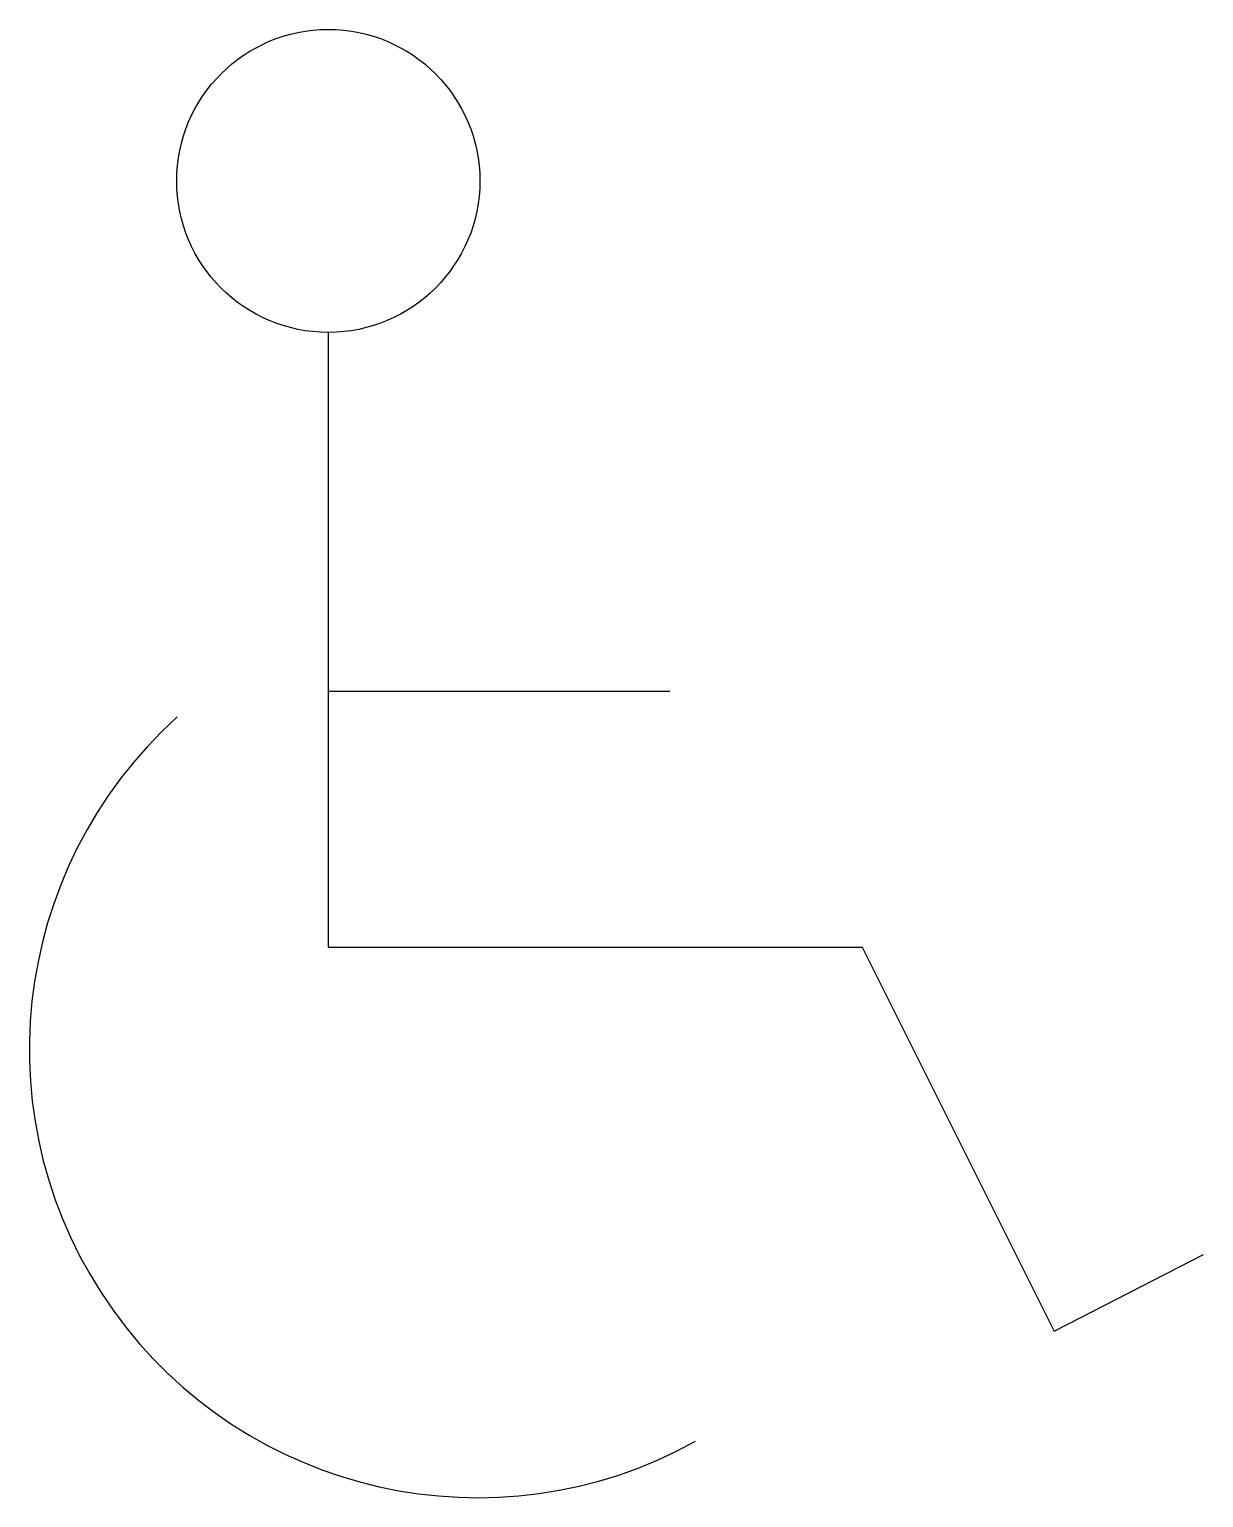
# Model space of a CAD drawing. Extents: x 249.968 to 250.094, y 176.941 to 177.099.
import ezdxf

# ---------------------------------------------------------------- set-up
doc = ezdxf.new("R2010")
doc.units = 0
doc.header["$LTSCALE"] = 30
doc.header["$MEASUREMENT"] = 0
doc.layers.get('0').update_dxf_attribs({"linetype": 'CONTINUOUS'})

msp = doc.modelspace()

# ---------------------------------------------------------------- linework, layer by layer
for p, q in [((250, 177.06616), (250, 177)), ((250, 177.02756), (250.03675, 177.02756)), ((250, 177), (250.05743, 177)), ((250.05743, 177), (250.0781, 176.95865)), ((250.0781, 176.95865), (250.09418, 176.96692))]:
    msp.add_line(p, q)
msp.add_circle((250, 177.08247), 0.01631)
msp.add_arc((250.01608, 176.98897), 0.04824, 132.075, 299.0546)

doc.saveas('drawing.dxf')
